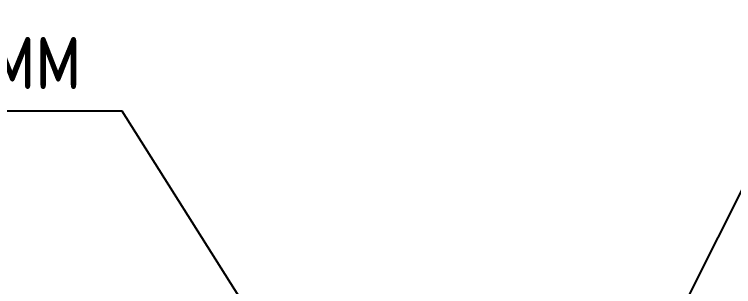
# Model space of a CAD drawing. Header units: millimetres. Extents: x -360149 to 682031, y -35655 to 209517.
# Drawn here: x 601324 to 602051, y 125038 to 125313 of the extents above; entities that cross this region are included whole.
import ezdxf
from ezdxf import colors
from ezdxf.entities.mleader import LeaderData, LeaderLine
from ezdxf.math import Vec2, Vec3

# ---------------------------------------------------------------- set-up
doc = ezdxf.new("R2010")
doc.units = ezdxf.units.MM
doc.header["$MEASUREMENT"] = 0
doc.layers.add('АР_Тонкие', color=250, linetype='Continuous', lineweight=5)
doc.styles.add('Архитект', font='isocpeur.ttf', dxfattribs={"width": 0.8, "oblique": 8})

msp = doc.modelspace()

# ---------------------------------------------------------------- leaders
at = {"layer": 'АР_Тонкие', "lineweight": 15}
ml = msp.add_multileader_mtext('Standard', dxfattribs=at)
ml.set_content('\\A1;{\\Q0;\\W0.7;\\C7;Фартук из оцинков. стали 0,7 мм\\PШирина 650 мм}', color=256, style='Архитект')
ml.set_leader_properties()
ml.build(insert=Vec2(0, 0))
ml.multileader.update_dxf_attribs({"text_left_attachment_type": 6, "text_right_attachment_type": 6, "dogleg_length": 50, "arrow_head_size": 75})
ctx = ml.context
ctx.base_point, ctx.char_height, ctx.arrow_head_size, ctx.landing_gap_size, ctx.plane_origin = Vec3(600229.63, 125215.5), 75, 75, 33.31, Vec3(604364.04, 125582.76)
ctx.left_attachment, ctx.right_attachment = 6, 6
notes = []
notes.append((ctx, [(0, (1, 1, 0), (601433, 125215.5), (-1, 0), 18.5, [(1, [(601687, 124812.23)], 0, [])])]))
ctx.mtext.insert, ctx.mtext.width, ctx.mtext.defined_height, ctx.mtext.flow_direction = Vec3(600262.94, 125313), 5276.741, 721.84, 5
ml = msp.add_multileader_mtext('Standard', dxfattribs=at)
ml.set_content('\\A1;{\\Q0;\\W0.7;\\C7;Дюпель фасадный}', color=256, style='Архитект')
ml.set_leader_properties()
ml.build(insert=Vec2(0, 0))
ml.multileader.update_dxf_attribs({"text_left_attachment_type": 6, "text_right_attachment_type": 6, "dogleg_length": 50, "arrow_head_size": 75})
ctx = ml.context
ctx.base_point, ctx.char_height, ctx.arrow_head_size, ctx.landing_gap_size, ctx.plane_origin = Vec3(602101.5, 125172), 75, 75, 33.31, Vec3(606348.6, 126052.79)
ctx.left_attachment, ctx.right_attachment, ctx.text_align_type = 6, 6, 2
notes.append((ctx, [(1, (1, 1, 0), (602077, 125172), (1, 0), 24.5, [(1, [(601858.74, 124737.06)], 0, [])])]))
ctx.mtext.insert, ctx.mtext.width, ctx.mtext.defined_height, ctx.mtext.alignment, ctx.mtext.flow_direction = Vec3(602709.69, 125269.5), 5276.741, 721.84, 3, 5
for ctx, leaders in notes:
    for number, flags, end, landing, length, lines in leaders:
        leader = LeaderData()
        leader.index, (leader.has_last_leader_line, leader.has_dogleg_vector, leader.attachment_direction) = number, flags
        leader.last_leader_point, leader.dogleg_vector, leader.dogleg_length = Vec3(end), Vec3(landing), length
        for number, points, colour, breaks in lines:
            line = LeaderLine()
            line.index, line.vertices, line.color, line.breaks = number, Vec3.list(points), colors.encode_raw_color(colour), breaks
            leader.lines.append(line)
        ctx.leaders.append(leader)

doc.saveas('drawing.dxf')
